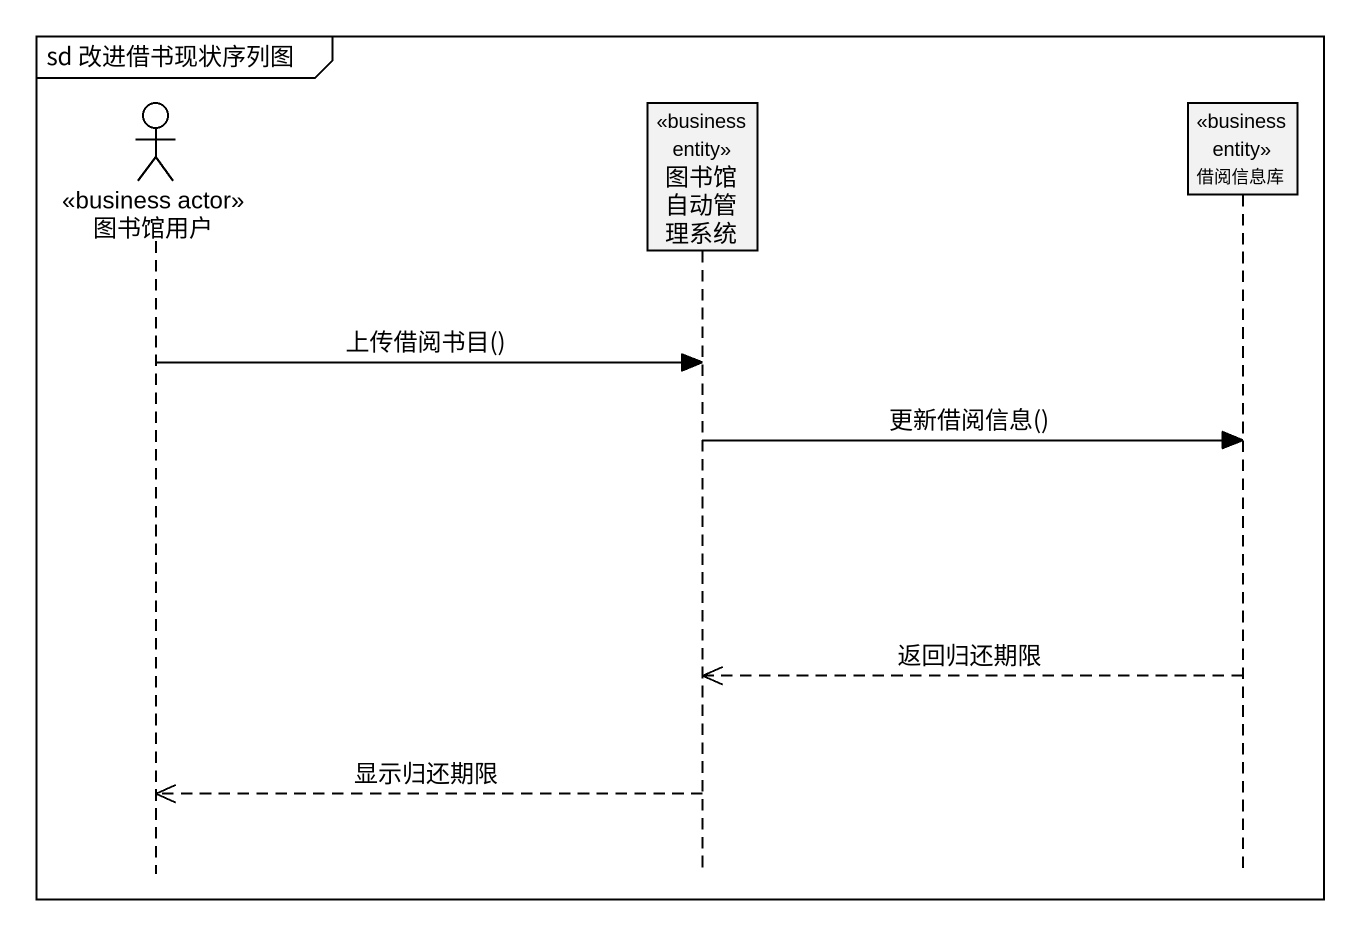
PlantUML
@startuml
mainframe sd 改进借书现状序列图
hide footbox
actor 图书馆用户 <<business actor>>
participant 图书馆自动管理系统 <<business entity>>
participant 借阅信息库 <<business entity>>

图书馆用户 -> 图书馆自动管理系统 : 上传借阅书目()
图书馆自动管理系统 -> 借阅信息库 : 更新借阅信息()
借阅信息库 -->> 图书馆自动管理系统 : 返回归还期限
图书馆自动管理系统 -->> 图书馆用户 : 显示归还期限
@enduml
